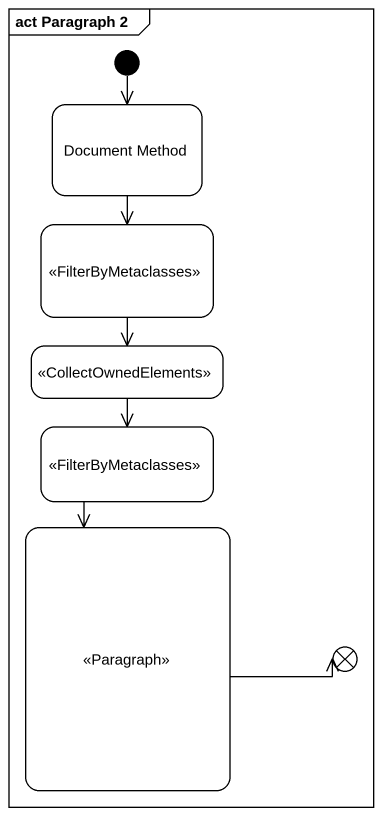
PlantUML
@startuml
mainframe act Paragraph 2
hide empty description
state "Document Method" as Document_Method
state " " as state1 <<FilterByMetaclasses>>
state " " as state2 <<CollectOwnedElements>>
state " " as state3 <<FilterByMetaclasses>>
state " " as state4 <<Paragraph>>
state flowfinal1 <<end>>
[*] --> Document_Method
Document_Method --> state1
state1 --> state2
state2 --> state3
state3 --> state4
state4 -right-> flowfinal1
@enduml
